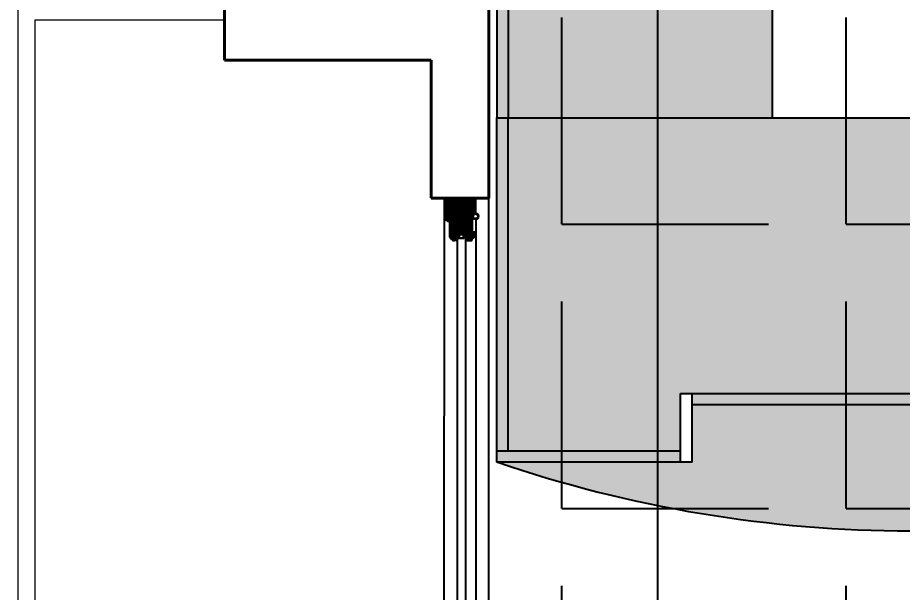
# Model space of a CAD drawing. Header units: inches. Extents: x 547 to 1628, y -123 to 254.
# Drawn here: x 546.7 to 623.7, y 166 to 216 of the extents above; entities that cross this region are included whole.
import ezdxf

# ---------------------------------------------------------------- set-up
doc = ezdxf.new("R2010")
doc.units = ezdxf.units.IN
doc.header["$MEASUREMENT"] = 0
for name, color, linetype in [('2', 7, 'Continuous'), ('doors', 4, 'Continuous'), ('Furniture', 253, 'Continuous')]:
    doc.layers.add(name, color=color, linetype=linetype)
doc.layers.add('Low Wall', color=254, linetype='Continuous', lineweight=13)
doc.layers.add('Wall', color=7, linetype='Continuous', lineweight=40)
doc.styles.get("Standard").update_dxf_attribs({"font": 'arial.ttf'})
doc.dimstyles.new('Inch feet', dxfattribs={"dimtxt": 10, "dimasz": 0.18, "dimexe": 0.1875, "dimexo": 0.0625, "dimgap": 0.1875, "dimtad": 0, "dimdec": 4, "dimzin": 0, "dimdsep": 46, "dimlunit": 4, "dimtxsty": 'Standard', "dimcen": 0.09, "dimadec": 0, "dimazin": 0, "dimtfac": 1, "dimtdec": 4, "dimtofl": 0, "dimtmove": 0, "dimatfit": 3, "dimfxl": 1, "dimtolj": 1, "dimtzin": 0, "dimarcsym": 0})

# ---------------------------------------------------------------- blocks, each defined once
blk = doc.blocks.new('*D19')
at = {"layer": 'Defpoints', "color": 0, "transparency": 16777216}
for p in [(587.653042389994, 249.2793858108371), (587.653042389994, 44.27938581083708), (602.3512956357335, 44.27938581083708)]:
    blk.add_point(p, dxfattribs=at)
at = {"layer": 'Furniture', "color": 0, "lineweight": -2, "transparency": 16777216}
for p, q in [((587.715542389994, 249.2793858108371), (602.5387956357335, 249.2793858108371)), ((602.3512956357335, 249.0993858108371), (602.3512956357335, 163.6722064111099)), ((602.3512956357335, 44.45938581083708), (602.3512956357335, 129.8865652105642)), ((587.715542389994, 44.27938581083708), (602.5387956357335, 44.27938581083708))]:
    blk.add_line(p, q, dxfattribs=at)
at = {"layer": 'Furniture', "color": 0, "transparency": 16777216}
for points in [[(602.3212956357336, 249.0993858108371), (602.3812956357335, 249.0993858108371), (602.3512956357335, 249.2793858108371)], [(602.3212956357336, 44.45938581083708), (602.3812956357335, 44.45938581083708), (602.3512956357335, 44.27938581083708)]]:
    blk.add_solid(points, dxfattribs=at)
at = {"layer": 'Furniture', "color": 0, "transparency": 16777216, "insert": (602.3512956357335, 146.7793858108372), "char_height": 10, "attachment_point": 5, "rotation": 90}
blk.add_mtext('\\A1;17\'-1"', dxfattribs=at)
blk = doc.blocks.new('eqdf342')
h = blk.add_hatch(color=254)
h.paths.add_polyline_path([(0, -584.1999999999971), (736.5999999999985, -584.1999999999972), (736.5999999999985, -203.1999999999971), (609.5999999999985, -203.1999999999971), (609.5999999999985, 812.8000000000028), (0, 812.8000000000029)])
h.paths.add_polyline_path([(736.5999999999984, 812.8000000000028), (736.5999999999985, 1219.199999999997), (0, 1219.199999999997), (0, 812.8000000000029)])
h.paths.add_polyline_path([(762, 1216.881612280917), (762, 812.8000000000028), (635.0000000000001, 812.800000000003), (634.9999999999999, -177.8000000000029), (761.9999999999999, -177.8000000000029), (762.0000000000005, -607.2816122809093, 0.1662200486871662)])
h.paths.add_polyline_path([(635, 812.8000000000029), (609.5999999999985, 812.8000000000029), (609.5999999999985, -177.8000000000029), (635, -177.8000000000029)], flags=16)
h.paths.add_polyline_path([(736.5999999999987, 812.8000000000028), (761.9999999999999, 812.8000000000029), (762, 1216.881612280917, 0.0002172893384695846), (761.2062500000045, 1219.199999999997), (736.5999999999984, 1219.199999999997)])
h.paths.add_polyline_path([(736.5999999999987, -609.6000000000058), (761.2062499999993, -609.6000000000058, 0.0002172893384708728), (761.9999999999998, -607.281612280912), (761.9999999999999, -203.1999999999971), (736.5999999999984, -203.1999999999971)])
h.paths.add_polyline_path([(0, -584.1999999999971), (0, 0), (-660.4000000000016, 0), (-660.4000000000016, -584.1999999999971)])
h.paths.add_polyline_path([(-660.4000000000015, 0), (-1066.800000000003, 0), (-1066.800000000003, -584.1999999999971), (-660.4000000000016, -584.1999999999971)])
h.paths.add_polyline_path([(-1066.800000000003, -584.199999999997), (-1066.800000000003, -609.6000000000057), (0, -609.6000000000058), (0, -584.1999999999971)])
h.paths.add_polyline_path([(0, -584.1999999999971), (0, -609.6000000000058), (736.5999999999984, -609.6000000000058), (736.5999999999985, -584.1999999999972)])
h.paths.add_polyline_path([(-0.006350000000000001, -609.6000000000058), (-0.006349999999999994, -609.4814666666725), (0.03175000000000001, -609.4814666666725), (0.03175, -609.6000000000058)], flags=9)
at = {"color": 0, "linetype": 'ByBlock', "lineweight": -2}
for p, q in [((0, -609.6000000000058), (0, 1219.199999999997)), ((0, 1219.199999999997), (762, 1219.199999999997)), ((584.1999999999971, 1219.199999999997), (0, 1219.199999999997)), ((0, 1219.199999999997), (0, 812.8000000000029)), ((736.5999999999985, 812.8000000000029), (736.5999999999985, 1219.199999999997)), ((762, 1219.199999999997), (762, 812.8000000000029)), ((0, 812.8000000000029), (762, 812.8000000000029)), ((609.5999999999985, -203.1999999999971), (609.5999999999985, 812.8000000000029)), ((635, 812.8000000000029), (635, -177.8000000000029)), ((-1066.800000000003, 0), (-660.4000000000015, 0)), ((0, 0), (-1066.800000000003, 0)), ((-1066.800000000003, 0), (-1066.800000000003, -609.6000000000058)), ((-660.4000000000015, 0), (-660.4000000000015, -584.1999999999971)), ((0, -609.6000000000058), (0, 0)), ((762, -177.8000000000029), (609.5999999999985, -177.8000000000029)), ((762, -177.8000000000029), (762, -609.6000000000058)), ((762, -203.1999999999971), (609.5999999999985, -203.1999999999971)), ((736.5999999999985, -609.6000000000058), (736.5999999999985, -203.1999999999971)), ((-1066.800000000003, -584.1999999999971), (0, -584.1999999999971)), ((736.5999999999985, -584.1999999999971), (0, -584.1999999999971)), ((-1066.800000000003, -609.6000000000058), (0, -609.6000000000058)), ((762, -609.6000000000058), (0, -609.6000000000058))]:
    blk.add_line(p, q, dxfattribs=at)
blk.add_arc((-1905.793749999997, 304.8000000000029), 2819.4, 341.0753583147715, 18.92464669427573, dxfattribs=at)
for p in [(0, 1219.199999999997), (762, 1219.199999999997), (-1066.800000000003, 0), (0, 0), (-1066.800000000003, -609.6000000000058), (0, -609.6000000000058), (0, -609.6000000000058), (762, -608.0124999999971)]:
    blk.add_point(p, dxfattribs=at)
at = {"color": 0, "linetype": 'ByBlock', "lineweight": -2, "flags": 1}
for tag in ['CAPQT', 'CAPPN', 'CAPMG', 'CAPMC', 'CAPDH', 'CAPGC']:
    blk.add_attdef(tag, (762, 1219.199999999997), '', height=0.0254, rotation=270, dxfattribs=at)
at = {"color": 0, "linetype": 'ByBlock', "lineweight": -2, "text_generation_flag": 4, "flags": 1}
for tag in ['CAPQT', 'CAPMG', 'CAPMC', 'CAPGC', 'CAPDH', 'CAPPN']:
    blk.add_attdef(tag, (0, -609.6000000000058), '', height=0.0254, rotation=90, dxfattribs=at)
blk = doc.blocks.new('Joint-K7335')
at = {"layer": '2', "color": 7}
for points in [[(3.857613787343325, 10.74975521523811, -0.2065050504398902), (4.481634855305856, 11.84625830408061, -0.2775279876564625), (4.645920241624481, 11.72173532939985), (4.72865082526755, 11.5150762579774, 0.6262668152323098), (5.446576207514454, 11.4640241167931, 0.1314411963326112), (5.5, 11.66373624057348), (5.500000000000227, 18.0000002497884, 0.5091088478127406), (4.625156665503027, 18.42649766701868, -0.2944239164706152), (1.980461773999195, 18.27308057096889, 0.1734880960759432), (1.346153633578979, 18.5000002497884), (2.273736754432321e-13, 18.5000002497884), (0, 2.124673340303843, 0.4153335345393447), (1.220004402621498, 0.9000002497896276, 0.04811506714616728), (1.453183643585135, 0.922491521838765, 0.1133753069915374), (1.535019506478648, 0.9588508989570528), (3.960030944798064, 2.779075769993028, 0.2359658734761708), (4, 2.859052552040566), (4, 3.27211046577861, 0.2476591870842605), (3.956439401235912, 3.354661019914374, 0.2879370719060571), (3.584472818280346, 3.369172107178201), (1.799673530645578, 2.343195947541517, -0.5767224903972996), (1.5, 2.516589105678122), (1.5, 3.304491396683716, -0.2359658734761165), (1.5799381104041, 3.464444960778565), (3.960030944798064, 5.250953718667461, 0.2359658734761708), (4.000000000000227, 5.330930500714885), (4.000000000000227, 5.743988414453042, 0.2476591870842605), (3.956439401236139, 5.82653896858892, 0.2879370719060571), (3.584472818280574, 5.841050055852634), (1.799673530645805, 4.815073896215836, -0.5767224903972775), (1.5, 4.988467054352554), (1.5, 6.272741854565538, -0.3840936844649655), (2.5954137381691, 7.495433942569434, -0.02181284432319211), (2.70000063187058, 7.500001007017545), (6.524900831914465, 7.499998992982341), (6.517275738355465, 7.587154739745074, 0.3330431822003431), (5.717370932688709, 8.4805454205881, -0.2932451242456058), (5.328938193299336, 8.855743900548532, 0.00852753219958533), (5.219580449828754, 9.285303882386415, 0.2655173449449999), (5.042570407488029, 9.462313924727368, 0.02374837110368696), (4.836576220619236, 9.508130028709957, -0.3561488062391908), (3.857613787331729, 10.7497552153651, -0.3561488062391908)], [(3.158443229643353, 10.79148798021492, 0.3550050331181713), (4.647561187196061, 8.833444553925574, -0.5676237149673666), (4.672926785473919, 8.751416219957264, -0.2470803572822222), (4.410786994363207, 8.654628553447765), (2.162433567760672, 8.950316574952012, -0.3517038519017413), (1.222000000001799, 10.1219074878793), (1.222000000001799, 12.93650756686316, -0.414213562373095), (1.522000000001754, 13.23650756686311), (1.608799735973662, 13.23650756686311, 0.2770734156419701), (1.873552516710333, 13.39541906594218), (3.689025854455849, 16.80215747044463, -0.04111189588580732), (3.773917265054934, 17.00863002275355), (4.058099128208823, 17.67888778832912, -0.5066602499223443), (4.590922329613477, 17.68087004736185, -0.277099509237565), (4.600000000000136, 17.45886117784698), (4.600000000000136, 13.3083133950413, 0.2134217652833861), (4.700000000000045, 13.08470659729142, -0.886227434425651), (4.359143344130871, 12.59622359733112, 0.2505705389931), (3.158867164905814, 10.79802120322302)]]:
    blk.add_lwpolyline(points, format="xyb", dxfattribs=at)
blk.add_lwpolyline([(1.571628931055557, 17.82994244613508, 0.6327143575303208), (1.000000000000227, 17.55905387694247), (1.000000000000227, 14.23283937681845, 0.7809101337451142), (1.564752780736853, 14.09175087589733), (3.15992808831561, 17.08509970083333, -0.1173328942148939), (3.251844347622182, 17.1892203695204, 1.218085275463155), (2.967680312132643, 17.45974165164273, -0.2857760723374891), (2.729700922681332, 17.34499342584741, -0.1455877377072854)], format="xyb", close=True, dxfattribs=at)

msp = doc.modelspace()

# ---------------------------------------------------------------- hatches: boundary and pattern name
h = msp.add_hatch()
h.set_pattern_fill('ANSI31', color=4, scale=0.03937499788032407, angle=-90.0282002641939, style=0)
h.set_pattern_definition([(224.9717997358061, (867.7977970077521, 5043.750040673676), (-0.08835587165546821, 0.08844288979584512), [])])
edge = h.paths.add_edge_path()
edge.add_line((584.877587858112, 198.6257712748315), (584.8774643113808, 198.3747556937486))
edge.add_line((584.8774643113808, 198.3747556937486), (584.4936167823051, 198.3749446187042))
edge.add_line((584.4936167823051, 198.3749446187042), (584.4251036285729, 198.4932048226565))
edge.add_arc((584.3739981480425, 198.463597249462), 0.05906249682081928, 30.08553288884643, 89.97179973791913)
edge.add_line((584.3740272178594, 198.5226597391289), (584.2426152220129, 198.5227244184706))
edge.add_line((584.2426152220129, 198.5227244184706), (584.2278423321414, 198.5079660635087))
edge.add_line((584.2278423321414, 198.5079660635087), (584.2270501795703, 196.8985132200977))
edge.add_line((584.2270501795703, 196.8985132200977), (584.2861126692368, 196.8984841502786))
edge.add_arc((584.5223626279031, 196.8983678710021), 0.2362499872819503, 179.9717997358166, 269.9717997358235)
edge.add_line((584.5222463486267, 196.6621179123358), (584.5222172788075, 196.6030554226692))
edge.add_line((584.5222172788075, 196.6030554226692), (584.6698735029739, 196.6029827481213))
edge.add_line((584.6698735029739, 196.6029827481213), (584.67017146862, 197.2083732672039))
edge.add_line((584.67017146862, 197.2083732672039), (584.9654839169528, 197.2082279181082))
edge.add_line((584.9654839169528, 197.2082279181082), (584.9655711264103, 197.385415387108))
edge.add_line((584.9655711264103, 197.385415387108), (585.2608835747432, 197.3852700380124))
edge.add_line((585.2608835747432, 197.3852700380124), (585.260796365286, 197.2080825690126))
edge.add_line((585.260796365286, 197.2080825690126), (586.2353274447845, 197.2076029169971))
edge.add_line((586.2353274447845, 197.2076029169971), (586.2360398445456, 198.6550183049231))
edge.add_line((586.2360398445456, 198.6550183049231), (586.2212863046335, 198.6694068012334))
edge.add_line((586.2212863046335, 198.6694068012334), (585.4386880881422, 198.6490276944228))
edge.add_line((585.4386880881422, 198.6490276944228), (585.4239200133226, 198.6338849458997))
edge.add_line((585.4239200133226, 198.6338849458997), (585.4237923407967, 198.3744867979217))
edge.add_line((585.4237923407967, 198.3744867979217), (585.1580104815883, 198.3746176124305))
edge.add_line((585.1580104815883, 198.3746176124305), (584.9957197120478, 198.6404787578033))
edge.add_line((584.9957197120478, 198.6404787578033), (584.8923607479834, 198.6405296297934))
edge.add_line((584.8923607479834, 198.6405296297934), (584.877587858112, 198.6257712748315))
edge = h.paths.add_edge_path()
edge.add_line((585.8218754822088, 197.1782751608976), (585.8217737378419, 196.9715564470646))
edge.add_line((585.8217737378419, 196.9715564470646), (585.7627112481754, 196.9715855168837))
edge.add_line((585.7627112481754, 196.9715855168837), (585.7625295618058, 196.6024449564676))
edge.add_line((585.7625295618058, 196.6024449564676), (586.1759669894719, 196.6022414677337))
edge.add_arc((586.3282002622414, 196.6056083231204), 0.152270499615927, 108.69258795133729, 181.2669711231655, ccw=False)
edge.add_arc((586.2305977796312, 196.8940853163129), 0.1522704996158006, 288.6925879513105, 361.2669711232093)
edge.add_line((586.3828310524005, 196.8974521716997), (586.4418935420671, 196.8974231018805))
edge.add_line((586.4418935420671, 196.8974231018805), (586.4420933970736, 197.3034777183383))
edge.add_line((586.4420933970736, 197.3034777183383), (586.2353928518775, 197.3404935187469))
edge.add_line((586.2353928518775, 197.3404935187469), (586.2353201773298, 197.1928372945804))
edge.add_line((586.2353201773298, 197.1928372945804), (585.8218754822088, 197.1782751608976))
edge = h.paths.add_edge_path()
edge.add_line((585.4771157329534, 198.7140699506673), (586.2360687251722, 198.7136964034916))
edge.add_arc((586.5018499286718, 198.7135655893055), 0.2657812356921657, 89.97179973581132, 179.9717997358112, ccw=False)
edge.add_line((586.5019807428579, 198.9793467928051), (586.540371361138, 198.9793278974227))
edge.add_line((586.540371361138, 198.9793278974227), (586.5410108971588, 200.2787026700876))
edge.add_line((586.5410108971588, 200.2787026700876), (583.7650738828291, 200.2800689515865))
edge.add_line((583.7650738828291, 200.2800689515865), (583.7642308580745, 198.5672567512555))
edge.add_line((583.7642308580745, 198.5672567512555), (583.8232933477412, 198.5672276814363))
edge.add_arc((584.0595433064075, 198.5671114021598), 0.2362499872818367, 179.971799735789, 269.9717997357959)
edge.add_line((584.0594270271309, 198.3308614434935), (584.059397957312, 198.2717989538269))
edge.add_line((584.059397957312, 198.2717989538269), (584.183429185615, 198.2717379072068))
edge.add_line((584.183429185615, 198.2717379072068), (584.1835890696201, 198.596581600373))
edge.add_line((584.1835890696201, 198.596581600373), (584.5379640076197, 198.5964071814582))
edge.add_line((584.5379640076197, 198.5964071814582), (584.6264850675717, 198.448707352563))
edge.add_line((584.6264850675717, 198.448707352563), (584.7003131796549, 198.4486710152892))
edge.add_line((584.7003131796549, 198.4486710152892), (584.7150860695264, 198.463429370251))
edge.add_line((584.7150860695264, 198.463429370251), (584.7153476978984, 198.9949917772503))
edge.add_line((584.7153476978984, 198.9949917772503), (584.8334726772317, 198.994933637612))
edge.add_line((584.8334726772317, 198.994933637612), (584.8333636654098, 198.7734493013623))
edge.add_line((584.8333636654098, 198.7734493013623), (584.9308167733567, 198.7734013361608))
edge.add_line((584.9308167733567, 198.7734013361608), (584.9307877035375, 198.7143388464942))
edge.add_line((584.9307877035375, 198.7143388464942), (585.013475189072, 198.7142981487474))
edge.add_line((585.013475189072, 198.7142981487474), (585.1728130969876, 198.4484384567362))
edge.add_line((585.1728130969876, 198.4484384567362), (585.2466412090708, 198.4484021194623))
edge.add_line((585.2466412090708, 198.4484021194623), (585.2614140989423, 198.4631604744241))
edge.add_line((585.2614140989423, 198.4631604744241), (585.2616757273144, 198.9947228814234))
edge.add_line((585.2616757273144, 198.9947228814234), (585.3798007066476, 198.9946647417852))
edge.add_line((585.3798007066476, 198.9946647417852), (585.3796916948257, 198.7731804055354))
edge.add_line((585.3796916948257, 198.7731804055354), (585.4771448027726, 198.7731324403339))
at = {"ltscale": 10}
h = msp.add_hatch(dxfattribs=at)
h.set_pattern_fill('ANGLE', color=4, scale=0.004429687261536457, angle=-135.028200264194, style=0)
h.set_pattern_definition([(314.9717997358061, (608.8826637091885, 275.8244553516086), (-0.02188961522447168, -0.02186807823472836), [0.02250281128860519, -0.008438554233226946]), (224.971799735806, (608.8826637091885, 275.8244553516086), (-0.02186807823472837, 0.02188961522447168), [0.0225028112886052, -0.008438554233226947])])
edge = h.paths.add_edge_path()
edge.add_line((585.7628275274518, 197.2078354755501), (585.7627839227231, 197.1192417410502))
edge.add_line((585.7627839227231, 197.1192417410502), (585.7037214330566, 197.1192708108693))
edge.add_arc((585.7154411976651, 197.1635619205285), 0.04581544802049512, 104.7648173439961, 255.1787821275836, ccw=False)
edge.add_line((585.7037650377853, 197.2078645453692), (585.7628275274518, 197.2078354755501))
h = msp.add_hatch(dxfattribs=at)
h.set_pattern_fill('ANGLE', color=4, scale=0.004429687261536457, angle=-135.028200264194, style=0)
h.set_pattern_definition([(314.9717997358061, (608.8827436511912, 275.9868771981917), (-0.02188961522447168, -0.02186807823472836), [0.02250281128860519, -0.008438554233226946]), (224.971799735806, (608.8827436511912, 275.9868771981917), (-0.02186807823472837, 0.02188961522447168), [0.0225028112886052, -0.008438554233226947])])
edge = h.paths.add_edge_path()
edge.add_line((585.821882592693, 197.1927218589258), (585.8217955402064, 197.0158533143145))
edge.add_arc((585.7922751965551, 197.0380162828491), 0.03691406051296248, 216.8416973817073, 323.101902089984, ccw=False)
edge.add_line((585.7627330505396, 197.0158823841336), (585.7628201030265, 197.1927509287449))
edge.add_arc((585.7923408324666, 197.171371785492), 0.03644915956381509, 35.855949516132284, 144.0876499555977, ccw=False)
h = msp.add_hatch(dxfattribs=at)
h.set_pattern_fill('ANGLE', color=4, scale=0.004429687261536457, angle=-135.028200264194, style=0)
h.set_pattern_definition([(314.9717997358061, (608.498757526358, 275.824644305433), (-0.02188961522447168, -0.02186807823472836), [0.02250281128860519, -0.008438554233226946]), (224.971799735806, (608.498757526358, 275.824644305433), (-0.02186807823472837, 0.02188961522447168), [0.0225028112886052, -0.008438554233226947])])
h.paths.add_polyline_path([(584.6699316426121, 196.7211077274545), (584.7880566219454, 196.7210495878163), (584.7879984823072, 196.6029246084831), (584.6698735029739, 196.6029827481213)])
h = msp.add_hatch(dxfattribs=at)
h.set_pattern_fill('BRASS', color=4, scale=0.008859374523072915, angle=-135.028200264194, style=0)
h.set_pattern_definition([(314.9717997358061, (608.498757526358, 275.824644305433), (-0.03979930040813032, -0.03976014224496067), []), (314.9717997358061, (608.4788578761533, 275.804764234312), (-0.03979930040813032, -0.03976014224496067), [0.02812851411075649, -0.01406425705537824])])
h.paths.add_polyline_path([(584.670106061527, 197.075482665454), (584.7882310408601, 197.0754245258158), (584.7880566219454, 196.7210495878163), (584.6699316426121, 196.7211077274545)])
at = {"layer": 'Furniture'}
h = msp.add_hatch(dxfattribs=at)
h.set_pattern_fill('ANGLE', color=256, scale=90, style=0)
h.set_pattern_definition([(0, (0, 0), (0, 24.75), [18, -6.75]), (90, (0, 0), (-24.75, 1.51550041394485e-15), [18, -6.75])])
h.paths.add_polyline_path([(587.653042389994, 249.2793858108371), (767.653042389994, 249.2793858108371), (767.653042389994, 44.2793858108371), (587.653042389994, 44.27938581083708)])

# ---------------------------------------------------------------- linework, layer by layer
at = {"color": 7}
for radius in [0.2583984235896267, 0.2067187388717013]:
    msp.add_circle((586.510702034664, 198.698795606416), radius, dxfattribs=at)
at = {"layer": 'doors'}
msp.add_lwpolyline([(585.4771157329534, 198.7140699506673), (586.2360687251722, 198.7136964034916, -0.414213562373095), (586.5019807428579, 198.9793467928051), (586.540371361138, 198.9793278974227), (586.5410108971588, 200.2787026700876), (583.7650738828291, 200.2800689515865), (583.7642308580745, 198.5672567512555), (583.8232933477412, 198.5672276814363, 0.414213562373095), (584.0594270271309, 198.3308614434935), (584.059397957312, 198.2717989538269), (584.183429185615, 198.2717379072068), (584.1835890696201, 198.596581600373), (584.5379640076197, 198.5964071814582), (584.6264850675717, 198.448707352563), (584.7003131796549, 198.4486710152892), (584.7150860695264, 198.463429370251), (584.7153476978984, 198.9949917772503), (584.8334726772317, 198.994933637612), (584.8333636654098, 198.7734493013623), (584.9308167733567, 198.7734013361608), (584.9307877035375, 198.7143388464942), (585.013475189072, 198.7142981487474), (585.1728130969876, 198.4484384567362), (585.2466412090708, 198.4484021194623), (585.2614140989423, 198.4631604744241), (585.2616757273144, 198.9947228814234), (585.3798007066476, 198.9946647417852), (585.3796916948257, 198.7731804055354), (585.4771448027726, 198.7731324403339)], format="xyb", dxfattribs=at)
for points in [[(584.877587858112, 198.6257712748315), (584.8774643113808, 198.3747556937486), (584.4936167823051, 198.3749446187042), (584.4251036285729, 198.4932048226565, 0.2674173791457278), (584.3740272178594, 198.5226597391289), (584.2426152220129, 198.5227244184706), (584.2278423321414, 198.5079660635087), (584.2270501795703, 196.8985132200977), (584.2861126692368, 196.8984841502786, 0.414213562373095), (584.5222463486267, 196.6621179123358), (584.5222172788075, 196.6030554226692), (584.6698735029739, 196.6029827481213), (584.67017146862, 197.2083732672039), (584.9654839169528, 197.2082279181082), (584.9655711264103, 197.385415387108), (585.2608835747432, 197.3852700380124), (585.260796365286, 197.2080825690126), (586.2353274447845, 197.2076029169971), (586.2360398445456, 198.6550183049231), (586.2212863046335, 198.6694068012334), (585.4386880881422, 198.6490276944228), (585.4239200133226, 198.6338849458997), (585.4237923407967, 198.3744867979217), (585.1580104815883, 198.3746176124305), (584.9957197120478, 198.6404787578033), (584.8923607479834, 198.6405296297934)], [(585.8218754822088, 197.1782751608976), (585.8217737378419, 196.9715564470646), (585.7627112481754, 196.9715855168837), (585.7625295618058, 196.6024449564676), (586.1759669894719, 196.6022414677337, -0.3276927682058993), (586.2793990209362, 196.7498468197167, 0.327692768206401), (586.3828310524005, 196.8974521716997), (586.4418935420671, 196.8974231018805), (586.4420933970736, 197.3034777183383), (586.2353928518775, 197.3404935187469), (586.2353201773298, 197.1928372945804), (585.8218754822088, 197.1782751608976)]]:
    msp.add_lwpolyline(points, format="xyb", close=True, dxfattribs=at)
at = {"layer": 'doors', "ltscale": 10}
for points in [[(586.0086781399526, 198.7138083222952), (586.0087508145006, 198.8614645464617), (585.4771884075011, 198.8617261748338), (585.4771157329534, 198.7140699506673)], [(586.0099812807058, 198.6596535695194), (586.0171559436297, 198.5121717400338), (585.4862213574801, 198.4863429534986), (585.4790466945564, 198.6338247829842)], [(585.6742337929519, 197.2078790802787), (585.6741901882232, 197.1192853457789), (584.7587215983912, 197.1197359279753), (584.7587652031199, 197.2083296624752)], [(584.6699316426121, 196.7211077274545), (584.7880566219454, 196.7210495878163), (584.7879984823072, 196.6029246084831), (584.6698735029739, 196.6029827481213)], [(584.670106061527, 197.075482665454), (584.7882310408601, 197.0754245258158), (584.7880566219454, 196.7210495878163), (584.6699316426121, 196.7211077274545)]]:
    msp.add_lwpolyline(points, close=True, dxfattribs=at)
for points in [[(585.7628275274518, 197.2078354755501), (585.7627839227231, 197.1192417410502), (585.7037214330566, 197.1192708108693, -0.7702007465767019), (585.7037650377853, 197.2078645453692)], [(585.821882592693, 197.1927218589258), (585.8217955402064, 197.0158533143145, -0.4999999999999999), (585.7627330505396, 197.0158823841336), (585.7628201030265, 197.1927509287449, -0.510799557915087)]]:
    msp.add_lwpolyline(points, format="xyb", close=True, dxfattribs=at)
at = {"layer": 'doors'}
for points in [[(585.5115803357747, 196.7650005509001), (585.0390804182265, 196.7652331094532), (585.0391530927744, 196.9128893336197), (585.0686843376076, 196.9128747987101), (585.1406453692092, 197.1195581443002), (585.4103642226261, 197.1194253920521), (585.4821217654891, 196.9126713099761), (585.5116530103224, 196.9126567750666)], [(585.4968219808128, 196.7797734407715), (585.0538533080979, 196.7799914644151), (585.0539114477361, 196.8981164437483), (585.0791765799726, 196.898104008566), (585.1511376115742, 197.1047873541561), (585.3998574453493, 197.1046649373629), (585.4716149882146, 196.897910855287), (585.496880120451, 196.8978984201047)]]:
    msp.add_lwpolyline(points, close=True, dxfattribs=at)
at = {"layer": 'Furniture'}
for p, q in [((585.4771448027726, 198.7731324403339), (585.4771157329534, 198.7140699506673)), ((583.7642308580745, 198.5672567512555), (583.7510799512814, 154.8486325458515)), ((586.5476888369975, 154.8472560899171), (586.5607803938507, 198.4452962903322)), ((584.9160134302432, 197.1196585109018), (584.9039017694837, 155.512518311076)), ((585.6349961515524, 197.1193046365938), (585.6228844907929, 155.512164436768))]:
    msp.add_line(p, q, dxfattribs=at)
at = {"layer": 'Furniture', "ltscale": 10}
for p, q in [((586.0087508145006, 198.8614645464617), (586.2809310024778, 198.8613305827754)), ((586.0171559436297, 198.5121717400338), (586.2890146634314, 198.5253970619935)), ((584.7587215983912, 197.1197359279753), (585.6742337929519, 197.2078790802787)), ((584.7587652031199, 197.2083296624752), (585.6741901882232, 197.1192853457789)), ((585.7627839227231, 197.1192417410502), (584.7882528432245, 197.1197213930657))]:
    msp.add_line(p, q, dxfattribs=at)
at = {"layer": 'Furniture'}
msp.add_lwpolyline([(587.653042389994, 249.2793858108371), (767.653042389994, 249.2793858108371), (767.653042389994, 44.2793858108371), (587.653042389994, 44.27938581083708)], close=True, dxfattribs=at)
at = {"layer": 'Low Wall'}
for points in [[(564.6530423899943, 217.2793858108365), (546.6530423899939, 217.2793858108365), (546.6530423899945, 104.279385810837)], [(564.6530423899943, 215.7793858108365), (548.1530423899939, 215.7793858108365), (548.1530423899945, 104.279385810837)]]:
    msp.add_lwpolyline(points, dxfattribs=at)
at = {"layer": 'Wall'}
for p, q in [((587.6530423899939, 200.2793858108371), (587.653042389994, 249.2793858108371)), ((564.6530423899943, 212.2793858108364), (564.6530423899943, 217.2793858108363)), ((582.653042389994, 212.279385810837), (564.6530423899943, 212.2793858108365)), ((582.653042389994, 200.279385810837), (582.653042389994, 212.279385810837)), ((587.653042389994, 200.2793858108371), (582.653042389994, 200.279385810837))]:
    msp.add_line(p, q, dxfattribs=at)

# ---------------------------------------------------------------- block references
at = {"color": 4, "ltscale": 10, "xscale": -0.02953124841024305, "yscale": 0.02953124841024305, "zscale": 0.02953124841024305, "rotation": 179.9717997358062}
for p in [(584.7153476978984, 198.9949917772503), (585.2616757273144, 198.9947228814234)]:
    msp.add_blockref('Joint-K7335', p, dxfattribs=at)
at = {"layer": 'Furniture', "xscale": 0.03937007874018605, "yscale": 0.03937007874018605, "zscale": 0.03937007874018605, "rotation": 270}
msp.add_blockref('eqdf342', (612.3554843348431, 207.2793858108065), dxfattribs=at)

# ---------------------------------------------------------------- dimensions: what is measured, and where the dimension line sits
at = {"layer": 'Furniture'}
dim = msp.add_linear_dim(base=(602.3512956357335, 44.27938581083708), p1=(587.653042389994, 249.2793858108371), p2=(587.653042389994, 44.27938581083708), angle=90, dimstyle='Inch feet', dxfattribs=at)
dim.commit()
dim.dimension.update_dxf_attribs({"geometry": '*D19', "text_midpoint": (602.3512956357335, 146.7793858108372)})

doc.saveas('drawing.dxf')
